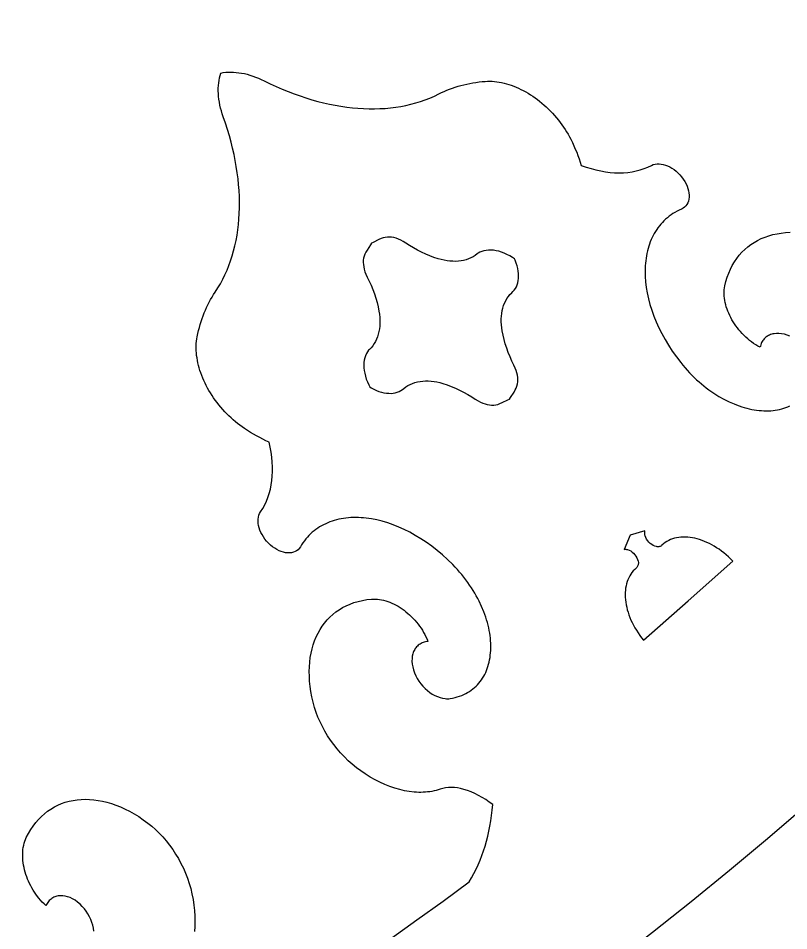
# Model space of a CAD drawing. Extents: x -570 to 570, y -570 to 570.
# Drawn here: x 202.7 to 284.2, y -343.6 to -247 of the extents above; entities that cross this region are included whole.
import ezdxf

# ---------------------------------------------------------------- set-up
doc = ezdxf.new("R2010")
doc.units = 0
doc.header["$MEASUREMENT"] = 0
doc.layers.add('BITMAP_LAYER', color=18, linetype='CONTINUOUS')

msp = doc.modelspace()

# ---------------------------------------------------------------- linework, layer by layer
at = {"layer": 'BITMAP_LAYER'}
for points in [[(-5.29e-14, 570, 0.4142135623730951), (-570, 0, 0.4142135623730951), (-5.29e-14, -570, 0.4142135623730951), (570, 0, 0.4142135623730951)], [(-437, -9.0381e-12, 0.4142135623731014), (4.4906e-12, -437, 0.4142135623730951), (437, 0, 0.4142135623730953), (0, 437, 0.4142135623731075)]]:
    msp.add_lwpolyline(points, format="xyb", close=True, dxfattribs=at)
for points in [[(242.058845738168, -344.476363228462), (244.8587249423736, -342.4897897107058), (247.6416793436324, -340.4810965660856), (250.4075698057551, -338.4504585652031), (250.6633187366819, -338.0147799847164), (250.9062230159186, -337.5681986505593), (251.1361727687589, -337.1108914831778), (251.3530581204963, -336.6430354030177), (251.5567691964244, -336.1648073305248), (251.7471961218367, -335.6763841861448), (251.9242290220267, -335.1779428903241), (252.0877580222883, -334.6696603635081), (252.2376732479147, -334.1517135261429), (252.3738648241997, -333.6242792986741), (252.4962228764367, -333.0875346015479), (252.6046375299194, -332.54165635521), (252.6989989099413, -331.9868214801062), (252.7791971417961, -331.4232068966825), (252.8451223507772, -330.8509895253848), (252.8966646621782, -330.2703462866588), (252.5263401502637, -329.9984126959145), (252.1501765505515, -329.7457932274738), (251.7691896425581, -329.5130190456224), (251.3843952058, -329.3006213146463), (250.9968090197937, -329.1091311988306), (250.6074468640557, -328.9390798624613), (250.2173245181024, -328.7909984698239), (249.8274577614504, -328.665418185204), (249.4898494587812, -328.5778309563892), (249.1576639851288, -328.5143906416837), (248.8320018729686, -328.4751078552346), (248.5139636547762, -328.4599932111888), (248.204649863027, -328.4690573236933), (247.9051610301967, -328.5023108068951), (247.6165976887607, -328.5597642749412), (247.3400603711946, -328.6414283419787), (247.1270393094681, -328.7106622619831), (246.9101795486183, -328.7718723155562), (246.6896368570978, -328.8250900175321), (246.4655670033595, -328.8703468827453), (246.2381257558559, -328.9076744260295), (246.0074688830399, -328.9371041622192), (245.7737521533642, -328.9586676061484), (245.5371313352813, -328.9723962726516), (245.2977621972441, -328.9783216765627), (245.0558005077054, -328.9764753327159), (244.8114020351177, -328.9668887559455), (244.5647225479339, -328.9495934610857), (244.0651436035886, -328.8920027764343), (243.5583098222911, -328.8039553974354), (243.0454673516632, -328.6857034427622), (242.5278623393267, -328.5374990310887), (242.0067409329032, -328.3595942810877), (241.4833492800145, -328.1522413114331), (240.9589335282823, -327.9156922407984), (240.4347398253284, -327.650199187857), (239.9120143187745, -327.3560142712824), (239.3920031562422, -327.0333896097479), (238.9231274492778, -326.7130664639985), (238.4672714603999, -326.3703903010104), (238.0254859401219, -326.0067423091346), (237.5988216389574, -325.6235036767226), (237.1883293074198, -325.2220555921255), (236.7950596960229, -324.8037792436945), (236.42006355528, -324.370055819781), (236.0643916357047, -323.9222665087361), (235.7290946878105, -323.4617924989112), (235.4152234621109, -322.9900149786574), (235.1238287091196, -322.508315136326), (234.8559611793499, -322.0180741602683), (234.6126716233154, -321.5206732388353), (234.3950107915297, -321.0174935603786), (234.2040294345063, -320.5099163132492), (234.0407783027586, -319.9993226857984), (233.885255390361, -319.4258537245994), (233.7548506000525, -318.8605604174794), (233.6492666469629, -318.3040107986121), (233.5682062462216, -317.7567729021713), (233.5113721129582, -317.2194147623311), (233.4784669623023, -316.6925044132652), (233.4691935093834, -316.1766098891474), (233.483254469331, -315.6722992241515), (233.5203525572747, -315.1801404524515), (233.580190488344, -314.7007016082213), (233.6624709776686, -314.2345507256344), (233.7668967403779, -313.782255838865), (233.8931704916015, -313.3443849820868), (234.040994946469, -312.9215061894737), (234.2100728201098, -312.5141874951995), (234.4001068276536, -312.122996933438), (234.61079968423, -311.7485025383631), (234.8418541049683, -311.3912723441488), (235.0929728049983, -311.0518743849687), (235.3638584994494, -310.7308766949966), (235.6542139034512, -310.4288473084066), (235.9637417321334, -310.1463542593724), (236.2921447006252, -309.8839655820678), (236.6391255240564, -309.6422493106669), (237.0043869175565, -309.4217734793432), (237.3876315962551, -309.2231061222708), (237.7885622752817, -309.0468152736235), (238.2068816697659, -308.893468967575), (238.6422924948371, -308.7636352382993), (239.094497465625, -308.6578821199702), (239.5631992972592, -308.5767776467615), (240.0481007048691, -308.5208898528471), (240.259445077044, -308.5090592007422), (240.4732991000073, -308.5100735625549), (240.6892566942854, -308.5236290535847), (240.9069117804048, -308.5494217891315), (241.1258582788919, -308.587147884495), (241.3456901102733, -308.6365034549749), (241.5660011950754, -308.6971846158708), (241.7863854538247, -308.7688874824825), (242.0064368070476, -308.8513081701095), (242.2257491752706, -308.9441427940518), (242.4439164790203, -309.0470874696089), (242.660532638823, -309.1598383120805), (242.8751915752052, -309.2820914367663), (243.0874872086934, -309.4135429589662), (243.2970134598142, -309.5538889939797), (243.5033642490939, -309.7028256571065), (243.706133497059, -309.8600490636463), (243.904915124236, -310.0252553288989), (244.0993030511514, -310.1981405681639), (244.2888911983316, -310.3784008967411), (244.4732734863032, -310.5657324299301), (244.6520438355926, -310.7598312830306), (244.8247961667262, -310.9603935713425), (244.9911244002306, -311.1671154101651), (245.1506224566322, -311.3796929147985), (245.3028842564574, -311.5978222005422), (245.4475037202328, -311.8211993826959), (245.5840747684849, -312.0495205765593), (245.71219132174, -312.2824818974322), (245.8314473005248, -312.5197794606141), (245.9414366253655, -312.7611093814049), (246.0417532167888, -313.0061677751042), (245.9060688936024, -313.0224694243518), (245.7754365369775, -313.0463752050013), (245.649939149164, -313.0776910376063), (245.5296597324118, -313.11622284272), (245.4146812889709, -313.161776540896), (245.3050868210912, -313.2141580526877), (245.2009593310227, -313.2731732986483), (245.1023818210153, -313.3386281993314), (245.009437293319, -313.4103286752904), (244.9222087501836, -313.4880806470786), (244.8407791938592, -313.5716900352496), (244.7652316265957, -313.6609627603566), (244.6956490506429, -313.7557047429532), (244.632114468251, -313.8557219035927), (244.5747108816697, -313.9608201628284), (244.523521293149, -314.0708054412138), (244.478628704939, -314.1854836593026), (244.4401161192894, -314.3046607376478), (244.3825629646717, -314.5557351573215), (244.3515258472954, -314.8224760646623), (244.34766878516, -315.1033308240976), (244.371655796265, -315.3967468000545), (244.4241508986101, -315.7011713569604), (244.5058181101946, -316.0150518592425), (244.6173214490181, -316.3368356713281), (244.7512102757491, -316.643207440135), (244.9089481986067, -316.9386233990783), (245.088340922438, -317.2215105444883), (245.2871941520901, -317.4902958726955), (245.5033135924099, -317.74340638003), (245.7345049482444, -317.9792690628225), (245.9785739244408, -318.1963109174031), (246.2333262258459, -318.3929589401025), (246.4965675573068, -318.5676401272508), (246.7661036236705, -318.7187814751787), (247.0397401297841, -318.8448099802164), (247.3152827804945, -318.9441526386943), (247.5905372806487, -319.0152364469428), (247.8633093350938, -319.0564884012923), (247.9980787279401, -319.0654358696081), (248.1314046486768, -319.0663354980732), (248.2630128104096, -319.0589906612286), (248.3926289262446, -319.0432047336158), (248.6520532126361, -318.9970742113208), (248.9034515267438, -318.9411007941466), (249.1468200346439, -318.87549119427), (249.3821549024122, -318.8004521238678), (249.6094522961249, -318.7161902951167), (249.8287083818579, -318.6229124201937), (250.0399193256873, -318.5208252112754), (250.2430812936891, -318.4101353805385), (250.4381904519394, -318.2910496401599), (250.6252429665141, -318.1637747023165), (250.8042350034893, -318.0285172791848), (250.975162728941, -317.8854840829418), (251.1380223089453, -317.7348818257642), (251.2928099095781, -317.5769172198287), (251.4395216969155, -317.4117969773122), (251.5781538370336, -317.2397278103914), (251.7087024960083, -317.0609164312431), (251.8311638399156, -316.8755695520442), (251.9455340348317, -316.6838938849711), (252.0518092468325, -316.4860961422009), (252.149985641994, -316.2823830359104), (252.2400593863923, -316.0729612782762), (252.3220266461034, -315.8580375814753), (252.3958835872034, -315.6378186576842), (252.4616263757682, -315.4125112190799), (252.5192511778739, -315.182321977839), (252.5687541595965, -314.9474576461384), (252.610131487012, -314.7081249361549), (252.6433793261965, -314.4645305600652), (252.668493843226, -314.2168812300461), (252.6854712041765, -313.9653836582743), (252.6943075751241, -313.7102445569267), (252.6949991221447, -313.45167063818), (252.6875420113144, -313.1898686142111), (252.6719324087092, -312.9250451971967), (252.6481664804052, -312.6574070993134), (252.6162403924783, -312.3871610327382), (252.5761503110047, -312.1145137096478), (252.5278924020602, -311.839671842219), (252.4714628317211, -311.5628421426287), (252.4068577660632, -311.2842313230534), (252.3340733711625, -311.0040460956699), (252.2531058130953, -310.7224931726553), (252.1639512579374, -310.4397792661861), (251.9610658206537, -309.8716953515913), (251.7253863879198, -309.3014480492996), (251.4568822883438, -308.7306910567254), (251.3103114036802, -308.4456382070243), (251.1555228505341, -308.1610780712829), (250.9925127949815, -307.8772173616779), (250.8212774030986, -307.5942627903862), (250.6418128409613, -307.3124210695844), (250.4541152746457, -307.0318989114495), (250.2581808702278, -306.7529030281581), (250.0540057937837, -306.4756401318872), (249.8415862113893, -306.2003169348133), (249.6209182891206, -305.9271401491133), (249.3919981930538, -305.656316486964), (249.1548220892648, -305.3880526605421), (248.9093861438296, -305.1225553820245), (248.6556865228244, -304.860031363588), (248.1137098411129, -304.3311866083916), (247.5620531625577, -303.8312667507078), (247.0019291364114, -303.3604128694999), (246.4345504119262, -302.9187660437311), (245.8611296383547, -302.5064673523651), (245.2828794649492, -302.1236578743652), (244.7010125409622, -301.7704786886946), (244.1167415156461, -301.4470708743169), (243.5312790382533, -301.1535755101953), (242.9458377580362, -300.8901336752931), (242.3616303242473, -300.6568864485739), (241.779869386139, -300.4539749090009), (241.2017675929636, -300.2815401355375), (240.6285375939736, -300.1397232071472), (240.0613920384214, -300.0286652027933), (239.5015435755595, -299.948507201439), (239.2247347067788, -299.9200597890629), (238.9502048546403, -299.8993902820479), (238.6781056003005, -299.8865163152645), (238.4085885249161, -299.8814555235833), (238.1418052096436, -299.8842255418745), (237.8779072356395, -299.8948440050085), (237.6170461840604, -299.9133285478559), (237.3593736360628, -299.9396968052871), (237.1050411728033, -299.9739664121722), (236.8542003754385, -300.016155003382), (236.6070028251248, -300.0662802137867), (236.3636001030189, -300.124359678257), (236.1241437902772, -300.1904110316631), (235.8887854680565, -300.2644519088753), (235.6576767175131, -300.3464999447643), (235.4309691198037, -300.4365727742004), (235.2088142560848, -300.534688032054), (234.9913637075129, -300.6408633531955), (234.7787690552447, -300.7551163724953), (234.5711818804366, -300.877464724824), (234.3687537642452, -301.0079260450519), (234.1716362878271, -301.1465179680494), (233.9799810323389, -301.2932581286869), (233.793939578937, -301.4481641618349), (233.613663508778, -301.6112537023638), (233.4393044030186, -301.782544385144), (233.2710138428151, -301.962053845046), (233.1089434093243, -302.1497997169402), (232.9532446837025, -302.3457996356968), (232.8040692471065, -302.5500712361865), (232.6615686806927, -302.7626321532795), (232.5258945656177, -302.9835000218465), (232.4126706622101, -303.1471587238769), (232.280467329122, -303.2869529500232), (232.1309339131321, -303.4029816010061), (231.9657197610194, -303.495343577546), (231.7864742195625, -303.5641377803637), (231.5948466355401, -303.6094631101798), (231.392486355731, -303.631418467715), (231.1810427269141, -303.6301027536898), (230.9621650958679, -303.6056148688251), (230.7375028093714, -303.5580537138411), (230.5087052142033, -303.487518189459), (230.2774216571423, -303.3941071963992), (230.0453014849672, -303.2779196353823), (229.8139940444568, -303.1390544071289), (229.5851486823897, -302.9776104123598), (229.3604147455448, -302.7936865517956), (229.1467162256001, -302.5924652822653), (228.9502411991218, -302.3802825670557), (228.7715351402204, -302.1589675665737), (228.6111435230069, -301.9303494412261), (228.469611821592, -301.6962573514204), (228.3474855100865, -301.4585204575632), (228.2453100626012, -301.2189679200616), (228.1636309532468, -300.9794288993227), (228.1029936561341, -300.7417325557534), (228.0639436453738, -300.5077080497607), (228.0470263950769, -300.2791845417518), (228.0527873793539, -300.0579911921334), (228.0817720723157, -299.8459571613127), (228.1345259480732, -299.6449116096965), (228.211594480737, -299.456683697692), (228.3135231444179, -299.2831025857062), (228.5436987939048, -298.9248528257916), (228.7510612372964, -298.5492712847712), (228.9355186081209, -298.1571171923649), (229.0969790399064, -297.7491497782927), (229.235350666181, -297.3261282722746), (229.3505416204729, -296.8888119040306), (229.4424600363104, -296.4379599032806), (229.5110140472214, -295.9743314997448), (229.5561117867342, -295.4986859231432), (229.577661388377, -295.0117824031955), (229.5755709856778, -294.514380169622), (229.5497487121649, -294.0072384521426), (229.5001027013664, -293.4911164804772), (229.4265410868104, -292.966773484346), (229.3289720020252, -292.4349686934689), (229.2073035805387, -291.8964613375658), (228.8771841921208, -291.7464991674862), (228.5478925644623, -291.5877300031345), (228.2196305259534, -291.4202653524576), (227.8925999049841, -291.2442167234021), (227.5670025299445, -291.0596956239149), (227.2430402292248, -290.8668135619426), (226.9209148312148, -290.6656820454322), (226.6008281643049, -290.4564125823301), (226.356278099075, -290.2881152729912), (226.1148348915585, -290.1123670004545), (225.8767423582215, -289.9293705753585), (225.6422443155301, -289.7393288083413), (225.4115845799505, -289.542444510041), (225.1850069679487, -289.3389204910961), (224.9627552959908, -289.1289595621446), (224.7450733805429, -288.9127645338249), (224.523536183851, -288.6814489665842), (224.3088965804563, -288.4457972555215), (224.1012611445387, -288.206086960336), (223.9007364502782, -287.9625956407272), (223.7074290718545, -287.7156008563945), (223.5214455834474, -287.4653801670373), (223.342892559237, -287.2122111323549), (223.1718765734029, -286.9563713120468), (223.008504200125, -286.6981382658122), (222.8528820135833, -286.4377895533508), (222.7051165879575, -286.1756027343619), (222.5653144974276, -285.9118553685447), (222.4335823161732, -285.6468250155988), (222.3100266183745, -285.3807892352235), (222.194753978211, -285.1140255871182), (222.0878709698628, -284.8468116309822), (221.9894841675097, -284.5794249265151), (221.8997001453315, -284.3121430334161), (221.818625477508, -284.0452435113847), (221.7463667382193, -283.7790039201203), (221.683030501645, -283.5137018193223), (221.628723341965, -283.24961476869), (221.5835518333593, -282.9870203279228), (221.5476225500075, -282.7261960567203), (221.5210420660897, -282.4674195147816), (221.5039169557857, -282.2109682618062), (221.4963537932752, -281.9571198574937), (221.4984591527382, -281.7061518615432), (221.5103396083545, -281.4583418336542), (221.5321017343039, -281.2139673335261), (221.5638521047665, -280.9733059208583), (221.6056972939218, -280.7366351553502), (221.6753837767637, -280.4072958400999), (221.7518166254707, -280.0821968260306), (221.8349655363352, -279.7614130728951), (221.92480020565, -279.4450195404459), (222.0212903297077, -279.1330911884355), (222.1244056048009, -278.8257029766166), (222.2341157272222, -278.5229298647419), (222.3503903932644, -278.224846812564), (222.47319929922, -277.9315287798354), (222.6025121413817, -277.6430507263089), (222.7382986160421, -277.3594876117369), (222.8805284194939, -277.0809143958721), (223.0291712480296, -276.8074060384672), (223.184196797942, -276.5390374992747), (223.3455747655237, -276.2758837380472), (223.5132748470672, -276.0180197145375), (223.7955908564472, -275.5779274457978), (224.061560845498, -275.1256356548466), (224.3111700934506, -274.6614642457591), (224.5444038795365, -274.1857331226104), (224.7612474829868, -273.6987621894755), (224.9616861830328, -273.2008713504297), (225.1457052589056, -272.6923805095481), (225.3132899898364, -272.1736095709058), (225.4644256550566, -271.644878438578), (225.5990975337974, -271.1065070166396), (225.7172909052898, -270.5588152091661), (225.8189910487653, -270.0021229202324), (225.904183243455, -269.4367500539136), (225.9728527685901, -268.8630165142852), (226.0249849034018, -268.281242205422), (226.0605649271215, -267.6917470313991), (226.0795781189803, -267.0948508962917), (226.0820097582094, -266.490873704175), (226.06784512404, -265.8801353591242), (226.0370694957035, -265.2629557652143), (225.989668152431, -264.6396548265204), (225.9256263734537, -264.0105524471178), (225.8449294380029, -263.3759685310815), (225.7475626253097, -262.7362229824867), (225.6335112146054, -262.0916357054085), (225.5027604851214, -261.442526603922), (225.3552957160886, -260.7892155821024), (225.1911021867385, -260.1320225440249), (225.0101651763021, -259.4712673937646), (224.8124699640108, -258.8072700353965), (224.5980018290958, -258.1403503729959), (224.3667460507882, -257.4708283106379), (224.2596486205728, -257.1550502286799), (224.1645475115804, -256.8409584576791), (224.0814631381423, -256.5289182401291), (224.0104159145903, -256.2192948185238), (223.9514262552557, -255.9124534353573), (223.9045145744701, -255.6087593331235), (223.8697012865652, -255.3085777543164), (223.8470068058724, -255.0122739414299), (223.8364515467231, -254.720213136958), (223.8380559234491, -254.4327605833946), (223.8518403503818, -254.1502815232337), (223.8778252418527, -253.8731411989692), (223.9160310121935, -253.6017048530951), (223.9664780757356, -253.3363377281054), (224.0291868468104, -253.077405066494), (224.1041777397498, -252.8252721107548), (224.3635115156489, -252.7812192553252), (224.6281149737126, -252.7501785852356), (224.8976279951518, -252.7320858098805), (225.1716904611772, -252.7268766386537), (225.4499422529997, -252.7344867809498), (225.73202325183, -252.7548519461628), (226.0175733388789, -252.787907843687), (226.3062323953574, -252.8335901829165), (226.5976403024761, -252.8918346732457), (226.8914369414458, -252.9625770240687), (227.1872621934775, -253.0457529447797), (227.4847559397818, -253.141298144773), (227.7835580615696, -253.2491483334428), (228.0833084400517, -253.3692392201832), (228.3836469564389, -253.5015065143886), (228.684213491942, -253.6458859254531), (229.3209791808421, -253.9561575555199), (229.9571849710146, -254.249450258364), (230.5925115164523, -254.5257400872483), (231.2266394711485, -254.7850030954352), (231.8592494890962, -255.0272153361874), (232.4900222242887, -255.2523528627673), (233.1186383307191, -255.4603917284377), (233.7447784623807, -255.651307986461), (234.3681232732664, -255.8250776900998), (234.9883534173695, -255.9816768926168), (235.6051495486831, -256.1210816472745), (236.2181923212004, -256.2432680073356), (236.8271623889146, -256.3482120260624), (237.4317404058186, -256.4358897567178), (238.0316070259061, -256.5062772525641), (238.6264429031697, -256.559350566864), (239.2159286916028, -256.5950857528801), (239.7997450451984, -256.613458863875), (240.3775726179499, -256.6144459531113), (240.9490920638502, -256.5980230738514), (241.5139840368927, -256.564166279358), (242.0719291910704, -256.5128516228938), (242.6226081803764, -256.4440551577212), (243.165701658804, -256.3577529371028), (243.7008902803462, -256.2539210143013), (244.2278546989964, -256.1325354425792), (244.7462755687475, -255.993572275199), (245.2558335435928, -255.8370075654234), (245.7562092775253, -255.662817366515), (246.2470834245383, -255.4709777317362), (246.728136638625, -255.2614647143497), (247.1990495737784, -255.0342543676182), (247.475247489335, -254.8988590818341), (247.7559345278364, -254.7703774221069), (248.0410326233627, -254.6488304357962), (248.3304637099941, -254.5342391702615), (248.6241497218105, -254.426624672862), (248.9220125928921, -254.3260079909575), (249.223974257319, -254.2324101719074), (249.5299566491714, -254.1458522630711), (249.8398817025292, -254.0663553118081), (250.1536713514725, -253.993940365478), (250.4712475300815, -253.9286284714402), (250.7925321724363, -253.8704406770541), (251.117447212617, -253.8193980296794), (251.4459145847036, -253.7755215766754), (251.7778562227762, -253.7388323654016), (252.113194060915, -253.7093514432176), (252.35318311026, -253.6963388609926), (252.5959169145207, -253.6938285142271), (252.8411327838184, -253.7016811496624), (253.0885680282742, -253.7197575140394), (253.3379599580092, -253.7479183540995), (253.5890458831448, -253.7860244165838), (253.8415631138019, -253.8339364482335), (254.0952489601017, -253.8915151957898), (254.3498407321655, -253.9586214059938), (254.6050757401144, -254.0351158255867), (254.8606912940695, -254.1208592013097), (255.1164247041521, -254.215712279904), (255.3720132804832, -254.3195358081106), (255.627194333184, -254.4321905326709), (255.8817051723757, -254.5535372003259), (256.1352831081795, -254.6834365578169), (256.3876654507166, -254.821749351885), (256.6385895101079, -254.9683363292713), (256.8877925964748, -255.1230582367172), (257.1350120199384, -255.2857758209636), (257.3799850906199, -255.4563498287518), (257.6224491186404, -255.634641006823), (257.862141414121, -255.8205101019184), (258.098799287183, -256.0138178607791), (258.3321600479474, -256.2144250301463), (258.5619610065356, -256.4221923567612), (258.7879394730685, -256.6369805873649), (259.0098327576675, -256.8586504686986), (259.2273781704536, -257.0870627475035), (259.440313021548, -257.3220781705207), (259.6483746210719, -257.5635574844915), (259.8513002791464, -257.8113614361569), (260.0396803468556, -258.053515636354), (260.2213209455206, -258.2994548367489), (260.3960501320485, -258.5489125524509), (260.5636959633463, -258.8016222985694), (260.7240864963212, -259.057317590214), (260.8770497878803, -259.3157319424937), (261.0224138949305, -259.5765988705182), (261.160006874379, -259.8396518893968), (261.3291683432549, -260.18262941048), (261.4900054584536, -260.5266498769516), (261.6424318527712, -260.8714994911803), (261.7863611590034, -261.2169644555344), (261.921707009946, -261.5628309723822), (262.0483830383951, -261.9088852440924), (262.1663028771461, -262.2549134730329), (262.2753801589955, -262.6007018615725), (262.7952956823497, -262.7863930722532), (263.3114623639657, -262.9473527525934), (263.8231154364835, -263.0835805842248), (264.3294901325431, -263.1950762487795), (264.8298216847844, -263.2818394278891), (265.3233453258472, -263.3438698031855), (265.8092962883717, -263.3811670563005), (266.2869098049975, -263.3937308688661), (266.7554211083649, -263.381560922514), (267.2140654311135, -263.344656898876), (267.6620780058835, -263.283018479584), (268.0986940653146, -263.1966453462699), (268.523148842047, -263.0855371805653), (268.9346775687204, -262.9496936641023), (269.3325154779749, -262.7891144785125), (269.7158978024503, -262.603799305428), (269.9004994554374, -262.5235367074607), (270.0966445591166, -262.4697184588161), (270.3025830393583, -262.4415825815805), (270.5165648220327, -262.4383670978406), (270.7368398330101, -262.4593100296827), (270.9616579981608, -262.5036493991936), (271.1892692433552, -262.5706232284597), (271.4179234944634, -262.6594695395675), (271.6458706773559, -262.7694263546035), (271.8713607179029, -262.8997316956543), (272.0926435419747, -263.0496235848065), (272.3079690754416, -263.2183400441464), (272.515587244174, -263.4051190957608), (272.7137479740421, -263.6091987617361), (272.9007011909161, -263.8298170641588), (273.0746968206665, -264.0662120251154), (273.2301909865191, -264.3114769701045), (273.3628736125609, -264.5581137150012), (273.4728453259541, -264.8044730174574), (273.5602067538612, -265.0489056351248), (273.6250585234442, -265.289762325655), (273.6675012618656, -265.5253938466998), (273.6876355962875, -265.7541509559109), (273.6855621538722, -265.9743844109399), (273.661381561782, -266.1844449694388), (273.6151944471791, -266.3826833890591), (273.5471014372259, -266.5674504274525), (273.4572031590844, -266.7370968422709), (273.3456002399171, -266.889973391166), (273.2123933068862, -267.0244308317892), (273.057682987154, -267.1388199217926), (272.972295503263, -267.1879734470779), (272.8815699078826, -267.2314914188277), (272.6459587073254, -267.3395536371959), (272.4177710534306, -267.4553938267404), (272.1970077109953, -267.5788593858533), (271.9836694448167, -267.7097977129265), (271.7777570196915, -267.8480562063521), (271.5792712004171, -267.993482264522), (271.3882127517904, -268.1459232858282), (271.2045824386083, -268.3052266686628), (271.028381025668, -268.4712398114177), (270.8596092777665, -268.6438101124851), (270.6982679597008, -268.8227849702569), (270.544357836268, -269.008011783125), (270.3978796722652, -269.1993379494814), (270.2588342324892, -269.3966108677184), (270.1272222817372, -269.5996779362277), (270.0030445848063, -269.8083865534014), (269.8863019064934, -270.0225841176316), (269.7769950115957, -270.2421180273102), (269.6751246649101, -270.4668356808292), (269.5806916312337, -270.6965844765807), (269.4936966753635, -270.9312118129567), (269.4141405620966, -271.170565088349), (269.3420240562299, -271.4144917011498), (269.2773479225606, -271.6628390497511), (269.2201129258857, -271.9154545325449), (269.1703198310023, -272.1721855479233), (269.1279694027073, -272.4328794942781), (269.0930624057978, -272.6973837700014), (269.0655996050708, -272.9655457734851), (269.0455817653234, -273.2372129031214), (269.0330096513526, -273.5122325573022), (269.0278840279555, -273.7904521344196), (269.0399753120704, -274.3558806510319), (269.0818617360444, -274.9322776400944), (269.1535494182538, -275.5184222887432), (269.2550444770749, -276.1130937841142), (269.386353030884, -276.7150713133435), (269.5474811980576, -277.3231340635674), (269.7384350969719, -277.9360612219216), (269.959220846003, -278.5526319755425), (270.2098445635276, -279.1716255115659), (270.4903123679216, -279.791821017128), (270.8006303775617, -280.4119976793647), (271.1408047108239, -281.0309346854121), (271.5108414860848, -281.6474112224064), (271.9107468217205, -282.2602064774836), (272.3405268361074, -282.8680996377797), (272.8001876476218, -283.4698698904307), (273.0302174602897, -283.7533635292276), (273.2641949306449, -284.029012130853), (273.5019143915467, -284.2967945848778), (273.7431701758545, -284.5566897808729), (273.9877566164273, -284.8086766084089), (274.2354680461245, -285.0527339570565), (274.4860987978054, -285.2888407163868), (274.7394432043292, -285.5169757759703), (274.9952955985552, -285.7371180253782), (275.2534503133426, -285.9492463541808), (275.5137016815507, -286.1533396519492), (275.7758440360388, -286.3493768082541), (276.304979035292, -286.7171982547567), (276.8392099739761, -287.0525418102549), (277.3768915149652, -287.355238591315), (277.9163783211335, -287.6251197145035), (278.4560250553552, -287.8620162963866), (278.7253942276342, -287.9680426082656), (278.9941863805042, -288.0657594535308), (279.2621958468246, -288.1551457217527), (279.5292169594546, -288.2361803025024), (279.7950440512535, -288.3088420853503), (280.0594714550805, -288.3731099598676), (280.322293503795, -288.4289628156249), (280.5833045302561, -288.4763795421931), (280.8422988673231, -288.5153390291428), (281.0990708478554, -288.5458201660448), (281.3534148047121, -288.5678018424702), (281.6051250707525, -288.5812629479894), (281.8539959788358, -288.5861823721735), (282.0998218618215, -288.5825390045932), (282.3423970525686, -288.5703117348193), (282.5815158839364, -288.5494794524225), (282.8169726887843, -288.5200210469737), (283.0485617999715, -288.4819154080437), (283.2760775503572, -288.4351414252032), (283.4993142728007, -288.3796779880231), (283.7180663001613, -288.3155039860741), (283.9321279652982, -288.242598308927), (284.1412936010707, -288.1609398461527), (284.3453575403381, -288.0705074873219)], [(284.3740868463584, -280.6948478296003), (284.0723387809069, -280.5759419501955), (283.7764614071394, -280.4871352707733), (283.4880760786926, -280.4279557643105), (283.2088041492033, -280.3979314037841), (282.9402669723079, -280.3965901621708), (282.6840859016429, -280.4234600124477), (282.5611355791583, -280.4473265886002), (282.441882290845, -280.4780689275915), (282.3265287059077, -280.5156280260438), (282.2152774935508, -280.5599448805791), (282.108331322979, -280.6109604878198), (282.0058928633968, -280.6686158443877), (281.9081647840088, -280.7328519469049), (281.8153497540195, -280.8036097919938), (281.7276504426336, -280.8808303762763), (281.6452695190557, -280.9644546963744), (281.5684096524902, -281.0544237489105), (281.4972735121419, -281.1506785305065), (281.432063767215, -281.2531600377846), (281.3729830869145, -281.3618092673669), (281.3202341404446, -281.4765672158754), (281.2740195970102, -281.5973748799324), (281.2345421258157, -281.7241732561599), (281.2020043960657, -281.85690334118), (280.9708245828728, -281.7277796454096), (280.7445119769984, -281.5895031590857), (280.523319300009, -281.4425136301582), (280.307499273472, -281.2872508065771), (280.0973046189545, -281.1241544362922), (279.8929880580232, -280.9536642672534), (279.6948023122454, -280.7762200474107), (279.5030001031881, -280.592261524714), (279.3178341524184, -280.4022284471133), (279.1395571815031, -280.2065605625583), (278.9684219120094, -280.005697618999), (278.8046810655042, -279.8000793643853), (278.6485873635547, -279.5901455466673), (278.5003935277279, -279.3763359137947), (278.3603522795907, -279.1590902137175), (278.2287163407102, -278.9388481943856), (278.1057384326535, -278.7160496037488), (277.9916712769876, -278.4911341897573), (277.8867675952795, -278.2645417003608), (277.7912801090962, -278.0367118835093), (277.7054615400049, -277.8080844871525), (277.6295646095724, -277.5790992592406), (277.563842039366, -277.3501959477234), (277.5085465509525, -277.1218143005508), (277.4639308658989, -276.8943940656726), (277.4302477057724, -276.6683749910391), (277.4077497921401, -276.4441968245998), (277.3966898465688, -276.2222993143048), (277.3973205906258, -276.0031222081039), (277.4098947458779, -275.7871052539472), (277.4346650338922, -275.5746881997845), (277.4718841762357, -275.3663107935659), (277.5858128911327, -274.891681392314), (277.7228217842307, -274.4361729886992), (277.8823111292334, -274.0000122310969), (278.0636811998439, -273.5834257678823), (278.2663322697659, -273.1866402474311), (278.4896646127028, -272.8098823181185), (278.733078502358, -272.4533786283203), (278.9959742124351, -272.1173558264116), (279.2777520166375, -271.8020405607678), (279.5778121886685, -271.5076594797646), (279.8955550022317, -271.2344392317774), (280.2303807310306, -270.9826064651815), (280.5816896487685, -270.7523878283526), (280.9488820291491, -270.5440099696659), (281.3313581458756, -270.357699537497), (281.7285182726516, -270.1936831802211), (282.1397626831806, -270.0521875462139), (282.564491651166, -269.9334392838508), (283.0021054503112, -269.8376650415071), (283.4520043543197, -269.7650914675584), (283.9135886368949, -269.71594521038), (284.3862585717404, -269.6904529183475)], [(210.6625415585815, -343.6656985968643), (210.6168007496944, -343.3600825362153), (210.5468176650267, -343.052004812916), (210.4532849807744, -342.7440749233642), (210.3368953731336, -342.4389023639581), (210.1983415183003, -342.1390966310951), (210.0383160924704, -341.8472672211733), (209.8575117718401, -341.5660236305907), (209.6566212326052, -341.2979753557449), (209.436337150962, -341.045731893034), (209.1973522031063, -340.8119027388557), (208.9360187410415, -340.5935391936052), (208.6714949654845, -340.4058754642222), (208.4054680799425, -340.2488412552535), (208.1396252879229, -340.1223662712462), (207.8756537929326, -340.0263802167469), (207.6152407984789, -339.9608127963028), (207.360073508069, -339.9255937144604), (207.2349842529765, -339.9193428331859), (207.1118391252101, -339.9206526757668), (206.9908490252082, -339.9295144552718), (206.8722248534093, -339.9459193847691), (206.7561775102517, -339.9698586773269), (206.6429178961739, -340.0013235460138), (206.5326569116141, -340.040305203898), (206.425605457011, -340.086794864048), (206.3219744328027, -340.140783739532), (206.2219747394278, -340.2022630434185), (206.1258172773246, -340.2712239887758), (206.0337129469316, -340.3476577886721), (205.945872648687, -340.4315556561761), (205.8625072830294, -340.5229088043561), (205.7838277503971, -340.6217084462802), (205.7100449512285, -340.7279457950169), (205.641369785962, -340.8416120636347), (205.5780131550361, -340.9626984652016), (205.384452330091, -340.7820019187933), (205.1978076864167, -340.5935833442434), (205.018219363378, -340.3979301914546), (204.8458275003397, -340.1955299103308), (204.6807722366668, -339.9868699507752), (204.523193711724, -339.7724377626913), (204.3732320648762, -339.5527207959823), (204.2310274354883, -339.3282065005518), (204.0967199629251, -339.0993823263031), (203.9704497865514, -338.8667357231396), (203.8523570457321, -338.6307541409647), (203.742581879832, -338.3919250296818), (203.641264428216, -338.1507358391943), (203.5485448302489, -337.9076740194055), (203.4645632252956, -337.663227020219), (203.3894597527209, -337.4178822915379), (203.3233745518897, -337.1721272832659), (203.2664477621667, -336.9264494453062), (203.2188195229168, -336.6813362275622), (203.180629973505, -336.4372750799374), (203.1520192532959, -336.1947534523352), (203.1331275016546, -335.9542587946588), (203.1240948579457, -335.7162785568119), (203.1250614615343, -335.4813001886975), (203.136167451785, -335.2498111402193), (203.1575529680628, -335.0222988612807), (203.1893581497325, -334.7992508017849), (203.2317231361589, -334.5811544116354), (203.2847880667069, -334.3684971407355), (203.3486930807414, -334.1617664389887), (203.4235783176271, -333.9614497562985), (203.509583916729, -333.768034542568), (203.733788320679, -333.3344619351998), (203.9758262805468, -332.9249781522063), (204.2350612564855, -332.539659732076), (204.5108567086482, -332.1785832132974), (204.8025760971881, -331.8418251343592), (205.1095828822583, -331.5294620337496), (205.4312405240119, -331.2415704499574), (205.7669124826022, -330.978226921471), (206.1159622181822, -330.7395079867788), (206.4777531909052, -330.5254901843697), (206.8516488609242, -330.3362500527319), (207.2370126883925, -330.171864130354), (207.6332081334631, -330.0324089557244), (208.0395986562892, -329.9179610673319), (208.4555477170239, -329.8285970036649), (208.8804187758205, -329.7643933032119), (209.313575292832, -329.7254265044613), (209.7543807282116, -329.7117731459019), (210.2021985421125, -329.7235097660219), (210.6563921946878, -329.7607129033102), (211.1163251460906, -329.8234590962549), (211.5813608564741, -329.9118248833448), (212.0508627859915, -330.0258868030684), (212.5241943947958, -330.1657213939141), (213.0007191430403, -330.3314051943705), (213.4798004908781, -330.5230147429262), (213.9608018984624, -330.7406265780695), (214.4430868259462, -330.9843172382891), (214.9260187334828, -331.2541632620736), (215.4089610812252, -331.5502411879113), (215.8912773293267, -331.8726275542909), (216.3723309379404, -332.2213988997008), (216.7918546238856, -332.5551003551085), (217.1987246718346, -332.9136603983592), (217.592022249512, -333.2956067845165), (217.9708285246421, -333.699467268644), (218.3342246649498, -334.1237696058053), (218.6812918381594, -334.5670415510638), (219.0111112119954, -335.0278108594833), (219.3227639541825, -335.5046052861272), (219.6153312324452, -335.9959525860591), (219.887894214508, -336.5003805143426), (220.1395340680953, -337.0164168260413), (220.3693319609319, -337.5425892762187), (220.5763690607422, -338.0774256199384), (220.7597265352507, -338.6194536122639), (220.918485552182, -339.1672010082588), (221.0517272792607, -339.7191955629866), (221.1689880785355, -340.3198187279925), (221.2586947346801, -340.912894976198), (221.3210534026761, -341.4971697368222), (221.3562702375054, -342.0713884390843), (221.3645513941499, -342.6342965122034), (221.3461030275914, -343.1846393853988), (221.3011312928117, -343.7211624878897)]]:
    msp.add_lwpolyline(points, dxfattribs=at)
for points in [[(254.6808140556492, -287.3391597617764), (254.7795991676842, -287.1631916770403), (255.1503110704245, -286.601944668004), (255.2898600094387, -286.381572158759), (255.3860562935255, -286.1837604432888), (255.4630806202665, -285.9700814425087), (255.5192791098002, -285.7453288920893), (255.5504622709838, -285.5285249389194), (255.5596929459203, -285.3047409131106), (255.5473839754036, -285.0701968438853), (255.513233828438, -284.8262361456783), (255.4569891002798, -284.574419219658), (255.378474557514, -284.3164570166427), (255.2775940849532, -284.054141086726), (255.1312188733358, -283.7396731687904), (254.9347385775583, -283.3354010060523), (254.7318177615022, -282.8797194191251), (254.5466806238301, -282.422581131599), (254.3796034292129, -281.9646537278138), (254.2308694155515, -281.5066091944877), (254.1007692583887, -281.0491263084086), (253.9896011480786, -280.5928930964232), (253.8970393226318, -280.1354906517392), (253.8463854180585, -279.8118157492605), (253.8123902572963, -279.4901015973879), (253.7955257618819, -279.1742180114667), (253.7957534812458, -278.8648304174719), (253.8130269238339, -278.5626040131816), (253.8472921437736, -278.2682060136945), (253.898487577643, -277.9823080132866), (253.9665430197125, -277.7055882403752), (254.0513776632773, -277.438733463082), (254.1528971847719, -277.1824402900535), (254.2709899065608, -276.9374156114838), (254.405522145532, -276.7043759367183), (254.5563329349302, -276.4840454186786), (254.7232283935786, -276.2771524118244), (254.9059761033463, -276.0844244939708), (255.0360838300211, -275.9677532720711), (255.1743728861817, -275.8103262175308), (255.2951172388017, -275.6367729729542), (255.3974890536636, -275.4488774578732), (255.4815666266443, -275.2471674562366), (255.5472631136765, -275.032234772086), (255.5943757024527, -274.8047647646261), (255.622631038995, -274.5655488334405), (255.6317228806928, -274.315482614627), (255.6213399605953, -274.0555535320515), (255.5911836155923, -273.7868214321372), (255.5409757740269, -273.5103956532141), (255.4704584966734, -273.2274113298008), (255.3793865656292, -272.9390071943619), (255.2675147639893, -272.6463066956516), (255.1926276434708, -272.4796115986347), (254.9993641413285, -272.3502454158973), (254.7036590693842, -272.1752020942041), (254.4080813493379, -272.0223056395401), (254.1139269291935, -271.8915867615154), (253.8225123534132, -271.783075005048), (253.5351573339427, -271.6967818708135), (253.2531629857138, -271.6326883983484), (252.9777871188941, -271.5907390339545), (252.7102184064096, -271.5708436074132), (252.4515518299679, -271.5728891529502), (252.2027685144084, -271.5967629698678), (251.9647237472096, -271.6423875321114), (251.7381473807746, -271.7097664539455), (251.5236605579699, -271.7990386548582), (251.3625955066854, -271.8880071694727), (251.2644081044768, -271.9739439463335), (251.05105758788, -272.1321284361367), (250.8255560394149, -272.272868842792), (250.5886537470174, -272.3960221425344), (250.3410971243633, -272.5014836612616), (250.0836244469403, -272.5891808928044), (249.8169631136114, -272.6590674944338), (249.5418283218101, -272.7111178089629), (249.2589229705426, -272.7453221674513), (248.968938560799, -272.761683133106), (248.6725568383136, -272.7602127634825), (248.3704519213931, -272.7409308957661), (248.063292662773, -272.7038644013113), (247.7517450140997, -272.6490473082556), (247.4364741844396, -272.5765216546343), (247.1212648898928, -272.4872223758193), (246.678354519238, -272.340201658092), (246.238847596004, -272.174851251673), (245.8003821162639, -271.9905562027636), (245.3636051475522, -271.7876954600688), (244.9291554804958, -271.5666393972559), (244.497666061755, -271.3277501861716), (244.0697663081775, -271.0713825455956), (243.6921248272665, -270.8276051879766), (243.3975933165925, -270.6443922975813), (243.1493497624119, -270.5126286658767), (242.9027322766336, -270.4035926749445), (242.6595309323393, -270.3174048578863), (242.4214653276433, -270.2540974912669), (242.1901150311998, -270.213607103526), (241.9668500079846, -270.1957962928842), (241.7478680850045, -270.2006192649322), (241.5179802543631, -270.2293170778968), (241.296574957436, -270.2800236531797), (241.0886103313514, -270.3516749905496), (240.8530238199747, -270.4636434899959), (240.2511845514562, -270.7640016343078), (240.0645922427172, -270.8408558828885), (239.9658071306823, -271.0168239676248), (239.5950952279418, -271.5780709766608), (239.4555462889278, -271.7984434859058), (239.3593500048408, -271.996255201376), (239.2823256780999, -272.2099342021561), (239.2261271885661, -272.4346867525757), (239.1949440273826, -272.6514907057455), (239.1857133524461, -272.8752747315543), (239.1980223229627, -273.1098188007795), (239.2321724699286, -273.3537794989867), (239.2884171980866, -273.605596425007), (239.3669317408524, -273.8635586280221), (239.4678122134132, -274.125874557939), (239.6141874250307, -274.4403424758748), (239.8106677208073, -274.8446146386114), (240.0135885368604, -275.3002962255321), (240.1987256745298, -275.7574345130484), (240.3658028691523, -276.2153619168461), (240.5145368828111, -276.6734064501664), (240.6446370399813, -277.130889336273), (240.7558051502934, -277.5871225482636), (240.8483669757281, -278.0445249928863), (240.8990208803081, -278.3681998953986), (240.9330160410691, -278.6899140472673), (240.9498805364853, -279.0057976332279), (240.9496528171188, -279.3151852272117), (240.9323793745354, -279.6174116314709), (240.8981141545922, -279.9118096309758), (240.8469187207216, -280.1977076313926), (240.7788632786491, -280.4744274043032), (240.6940286350901, -280.7412821815779), (240.5925091136001, -280.9975753545976), (240.4744163918206, -281.2426000331554), (240.3398841528343, -281.4756397079439), (240.1890733634351, -281.6959702259877), (240.0221779047598, -281.9028632328757), (239.8394301949861, -282.095591150726), (239.7422848104799, -282.1827041224283), (239.6345507299199, -282.3318708587468), (239.5200758942841, -282.534033256385), (239.4258774776179, -282.7508359944489), (239.3518924438115, -282.9816457140088), (239.2982051789383, -283.225737448456), (239.2649957373141, -283.4822714910537), (239.2524942594525, -283.7502874550358), (239.2609448729404, -284.028711958863), (239.2905803692419, -284.3163758651923), (239.3416075092686, -284.6120372309668), (239.4142019473151, -284.9144067132787), (239.5085113402557, -285.2221728361149), (239.6246650504869, -285.5340250928585), (239.7627888015766, -285.8486732827913), (239.8679164182254, -286.0561210466117), (240.0243694754016, -286.1505550293152), (240.3014512023404, -286.2968923059881), (240.5767750386846, -286.4220634971747), (240.8491961692549, -286.5261766150892), (241.1175546064762, -286.6093378306889), (241.3806924011008, -286.6716663771855), (241.6374747852896, -286.7133045828208), (241.8868136402338, -286.7344211827454), (242.1276912224136, -286.7352061536284), (242.3591815124595, -286.7158555482254), (242.5804659318008, -286.6765453347774), (242.7908396719508, -286.6173942359384), (242.9897047758901, -286.5384171284901), (243.1765467453342, -286.4394726700959), (243.3494948831449, -286.3211676313912), (243.4809981939254, -286.2060716983016), (243.6943487105247, -286.0478872085046), (243.9198502589529, -285.907146801872), (244.1567525513463, -285.7839935021301), (244.4043091739759, -285.6785319834152), (244.6617818514118, -285.5908347518643), (244.9284431847499, -285.5209481502313), (245.2035779765703, -285.4688978356989), (245.4864833278382, -285.4346934772134), (245.7764677375729, -285.418332511559), (246.0728494600402, -285.4198028811838), (246.3749543769921, -285.4390847488991), (246.6821136356226, -285.476151243358), (246.9936612842571, -285.5309683364071), (247.308932113921, -285.6034939900301), (247.6241414084352, -285.6927932688344), (248.0670517791494, -285.8398139865812), (248.5065587023785, -286.0051643929975), (248.9450241820922, -286.1894594418962), (249.3818011508093, -286.3923201845943), (249.816250817854, -286.6133762474005), (250.2477402366042, -286.8522654584887), (250.6756399901877, -287.1086330990685), (251.0532814711001, -287.3524104566884), (251.3478129817739, -287.5356233470835), (251.5960565359545, -287.6673869787881), (251.8426740217328, -287.7764229697204), (252.0858753660271, -287.8626107867787), (252.323940970723, -287.9259181533978), (252.5552912671666, -287.9664085411388), (252.7785562903818, -287.9842193517807), (252.9975382133619, -287.9793963797326), (253.2274260440032, -287.9506985667681), (253.4488313409303, -287.8999919914852), (253.6567959670149, -287.8283406541153), (253.8923824783915, -287.7163721546689), (254.4942217469104, -287.4160140103573)], [(273.5946466939867, -308.6884634584149), (278.3260415702929, -304.496813364907), (278.0919345598911, -304.2613909579234), (277.8533509671332, -304.0367625008995), (277.6107357013996, -303.8230278492686), (277.3645336720704, -303.6202868584639), (277.1151897885258, -303.4286393839192), (276.8631489601462, -303.2481852810675), (276.6088560963119, -303.0790244053426), (276.352756106403, -302.9212566121774), (276.0952938997999, -302.7749817570058), (275.8369143858827, -302.6402996952608), (275.5780624740316, -302.5173102823759), (275.3191830736271, -302.4061133737847), (275.0607210940493, -302.3068088249204), (274.8031214446785, -302.2194964912164), (274.5468290348949, -302.1442762281063), (274.2922887740788, -302.0812478910233), (274.0399455716104, -302.0305113354008), (273.7902443368699, -301.9921664166723), (273.5436299792377, -301.966312990271), (273.300547408094, -301.9530509116306), (273.0614415328189, -301.9524800361842), (272.8267572627929, -301.9647002193653), (272.596939507396, -301.9898113166074), (272.3724331760087, -302.0279131833438), (272.1536831780111, -302.079105675008), (271.9411344227836, -302.1434886470332), (271.7352318197061, -302.221161954853), (271.5364202781592, -302.3122254539006), (271.3451447075231, -302.4167789996096), (271.1618500171779, -302.5349224474132), (270.9869811165039, -302.666755652745), (270.8209829148816, -302.8123784710382), (270.7583974939005, -302.8642532454312), (270.6917518508942, -302.9059493127211), (270.6214920286137, -302.9378429811302), (270.5480640698096, -302.9603105588801), (270.4719140172328, -302.9737283541932), (270.3934879136342, -302.9784726752914), (270.3132318017647, -302.9749198303968), (270.2315917243749, -302.9634461277313), (270.065943844038, -302.918241381976), (269.9001126146301, -302.8458689038018), (269.7376663781579, -302.7493391589849), (269.5821734766279, -302.6316626133015), (269.4372022520466, -302.495849732528), (269.3063210464206, -302.3449109824404), (269.1930982017566, -302.1818568288152), (269.101102060061, -302.0096977374286), (269.0339009633404, -301.8314441740567), (269.0107136637229, -301.7409727359315), (268.9950632536015, -301.6501066044759), (268.9873957757272, -301.5592220879121), (268.9881572728508, -301.4686954944624), (268.997793787723, -301.3789031323483), (269.0167513630949, -301.2902213097922), (267.4350078317507, -301.7356684725408), (266.8021503660648, -303.2521865904264), (266.8924706814884, -303.2440566496134), (266.9827699096971, -303.2453136690259), (267.072728250692, -303.255469499123), (267.1620259044739, -303.2740359903639), (267.3373599504035, -303.3344483581144), (267.5062136474942, -303.4226455759504), (267.6660285957541, -303.5347224475459), (267.8142463951915, -303.6667737765744), (267.9483086458147, -303.8148943667093), (268.0656569476318, -303.9751790216244), (268.1637329006512, -304.1437225449931), (268.239978104881, -304.316619740489), (268.2918341603296, -304.4899654117858), (268.3167426670051, -304.6598543625569), (268.3182920895555, -304.7422821938933), (268.3121452249158, -304.822381396476), (268.2979822730869, -304.899663820764), (268.2754834340699, -304.9736413172165), (268.2443289078658, -305.0438257362929), (268.2041988944757, -305.1097289284521), (268.1547735939006, -305.1708627441536), (268.0957332061414, -305.2267390338563), (267.9311632699986, -305.3739740306048), (267.7792131603978, -305.5316772031895), (267.639837377864, -305.699394849878), (267.5129904229217, -305.8766732689378), (267.3986267960962, -306.063058758637), (267.2967009979121, -306.2580976172428), (267.2071675288943, -306.4613361430228), (267.1299808895676, -306.6723206342448), (267.065095580457, -306.8905973891763), (267.012466102087, -307.1157127060849), (266.9720469549829, -307.3472128832382), (266.9437926396694, -307.5846442189038), (266.9276576566712, -307.8275530113494), (266.9235965065133, -308.0754855588425), (266.9315636897204, -308.3279881596508), (266.9515137068174, -308.5846071120419), (266.9834010583293, -308.8448887142832), (267.0271802447808, -309.1083792646426), (267.0828057666968, -309.3746250613876), (267.1502321246022, -309.6431724027858), (267.2294138190216, -309.9135675871048), (267.3203053504802, -310.1853569126122), (267.4228612195027, -310.4580866775757), (267.537035926614, -310.7313031802627), (267.6627839723387, -311.004552718941), (267.800059857202, -311.2773815918782), (267.9488180817285, -311.5493360973418), (268.1090131464432, -311.8199625335994), (268.2805995518709, -312.0888071989187), (268.4635317985365, -312.3554163915674), (268.6577643869646, -312.6193364098128), (268.8632518176804, -312.8801135519228)]]:
    msp.add_lwpolyline(points, close=True, dxfattribs=at)

doc.saveas('drawing.dxf')
